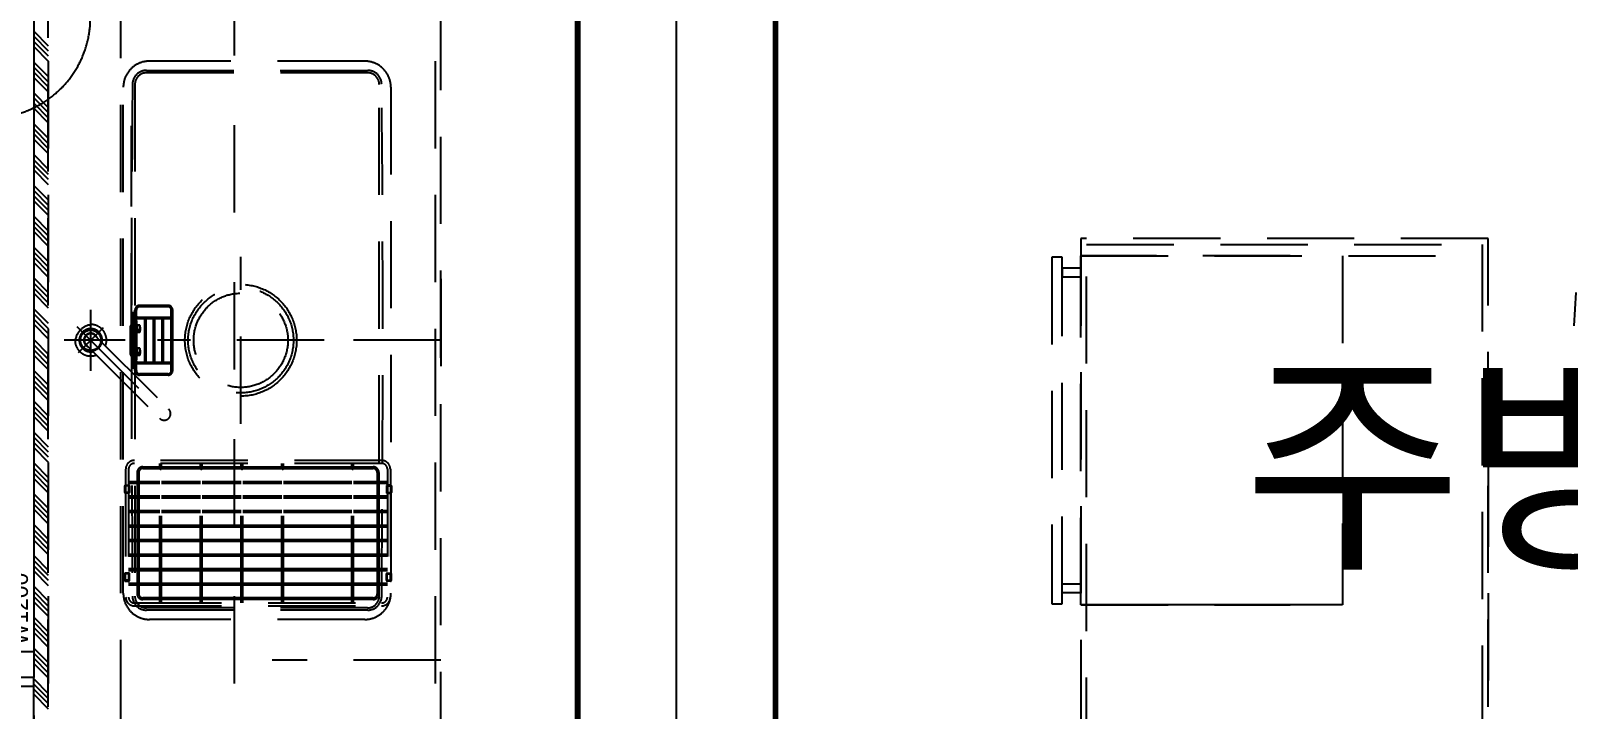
# Model space of a CAD drawing. Header units: millimetres. Extents: x 6886222 to 6919728, y 230959 to 276095.
# Drawn here: x 6906878 to 6909521, y 264305 to 265472 of the extents above; entities that cross this region are included whole.
import ezdxf
from ezdxf.enums import TextEntityAlignment as Align
from ezdxf.xclip import XClip

# ---------------------------------------------------------------- set-up
doc = ezdxf.new("R2010")
doc.units = ezdxf.units.MM
doc.header["$LTSCALE"] = 100
doc.header["$XCLIPFRAME"] = 2
for name, pattern in [('ST-DASH', [2.7, 1.5, -1.2]), ('U-74C-EX$0$CEN', [62, 60, -1, 0, -1]), ('U-74C-EX$0$HID', [2.3, 1.5, -0.8])]:
    doc.linetypes.add(name, pattern=pattern)
doc.layers.get('Defpoints').update_dxf_attribs({"color": 149})
for name, color, linetype in [('BP', 7, 'Continuous'), ('TEXT', 2, 'Continuous'), ('U-74C-EX$0$A-커텐박스', 11, 'U-74C-EX$0$HID'), ('U-74C-EX$0$CEN', 1, 'U-74C-EX$0$CEN'), ('U-74C-EX$0$FIN', 5, 'Continuous'), ('U-74C-EX$0$FUR_미설치가구', 8, 'U-74C-EX$0$HID'), ('U-74C-EX$0$S-ELE', 4, 'Continuous'), ('U-74C-EX$0$WIN', 4, 'Continuous'), ('U-74C-EX$0$확장전', 4, 'U-74C-EX$0$HID'), ('결로방지', 4, 'ST-DASH')]:
    doc.layers.add(name, color=color, linetype=linetype)
doc.layers.add('U-74C-EX$0$MC', color=152, linetype='Continuous', plot=False)
doc.styles.add('U-74C-EX$0$원본-단위세대-84B-확장형$0$돋움', font='')
doc.styles.add('맑은 고딕', font='')
doc.styles.get('U-74C-EX$0$원본-단위세대-84B-확장형$0$돋움').set_extended_font_data('Dotum')
doc.styles.get('맑은 고딕').set_extended_font_data('Malgun Gothic')

# ---------------------------------------------------------------- blocks, each defined once
blk = doc.blocks.new('U-74C-EX$0$식탁_1200X700')
at = {"layer": 'U-74C-EX$0$FUR_미설치가구', "linetype": 'U-74C-EX$0$HID'}
for p, q in [((0, 1200), (-700, 1200)), ((-700, 1200), (-700, 0)), ((0, 0), (0, 1200)), ((-700, 1064.1), (-987, 1048.7)), ((-700, 1064.1), (-987, 1048.7)), ((0, 1064.1), (287.1, 1048.7)), ((0, 1064.1), (287.1, 1048.7)), ((-700, 657.6), (-987, 673.1)), ((-700, 657.6), (-987, 673.1)), ((0, 657.6), (287.1, 673.1)), ((-700, 542.4), (-987, 526.9)), ((-700, 542.4), (-987, 526.9)), ((0, 542.4), (287.1, 526.9)), ((0, 542.4), (287.1, 526.9)), ((-700, 135.9), (-987, 151.3)), ((-700, 135.9), (-987, 151.3)), ((0, 135.9), (287.1, 151.3)), ((-700, 0), (0, 0))]:
    blk.add_line(p, q, dxfattribs=at)
for centre, radius, start, end in [((-241.1, 860.9), 750.5, 163.9294, 196.0705), ((-238.3, 860.9), 704.7, 163.2466, 196.7533), ((-238.3, 860.9), 704.7, 163.2466, 196.7533), ((-461.6, 860.9), 704.7, 343.2466, 16.7533), ((-461.6, 860.9), 704.7, 343.2466, 16.7533), ((-458.9, 860.9), 750.5, 343.9294, 16.0705), ((-458.9, 860.9), 750.5, 343.9294, 16.0705), ((-241.1, 339.1), 750.5, 163.9294, 196.0705), ((-238.3, 339.1), 704.7, 163.2466, 196.7533), ((-238.3, 339.1), 704.7, 163.2466, 196.7533), ((-461.6, 339.1), 704.7, 343.2466, 16.7533), ((-461.6, 339.1), 704.7, 343.2466, 16.7533), ((-458.9, 339.1), 750.5, 343.9294, 16.0705), ((-458.9, 339.1), 750.5, 343.9294, 16.0705)]:
    blk.add_arc(centre, radius, start, end, dxfattribs=at)
blk = doc.blocks.new('U-74C-EX$0$74C_주방가구_1')
at = {"layer": 'U-74C-EX$0$FUR_미설치가구', "linetype": 'U-74C-EX$0$HID'}
for p, q in [((3000, 0), (0, 0)), ((25, -25), (2975, -25)), ((2975, -25), (25, -25)), ((1196.4, 0), (1171.4, -25)), ((1205.2, 0), (1180.2, -25)), ((1214, 0), (1189, -25)), ((1222.9, 0), (1197.9, -25)), ((1249.4, 0), (1224.4, -25)), ((1258.2, 0), (1233.2, -25)), ((1267.1, 0), (1242.1, -25)), ((1275.9, 0), (1250.9, -25)), ((1302.4, 0), (1277.4, -25)), ((1311.3, 0), (1286.3, -25)), ((1320.1, 0), (1295.1, -25)), ((1328.9, 0), (1303.9, -25)), ((1355.5, 0), (1330.5, -25)), ((1364.3, 0), (1339.3, -25)), ((1373.1, 0), (1348.1, -25)), ((1382, 0), (1357, -25)), ((1408.5, 0), (1383.5, -25)), ((1417.3, 0), (1392.3, -25)), ((1426.2, 0), (1401.2, -25)), ((1435, 0), (1410, -25)), ((1461.5, 0), (1436.5, -25)), ((1470.4, 0), (1445.4, -25)), ((1479.2, 0), (1454.2, -25)), ((1488, 0), (1463, -25)), ((1514.6, 0), (1489.6, -25)), ((1523.4, 0), (1498.4, -25)), ((1532.2, 0), (1507.2, -25)), ((1541.1, 0), (1516.1, -25)), ((1567.6, 0), (1542.6, -25)), ((1576.4, 0), (1551.4, -25)), ((1585.3, 0), (1560.3, -25)), ((1594.1, 0), (1569.1, -25)), ((1620.6, 0), (1595.6, -25)), ((1629.5, 0), (1604.5, -25)), ((1638.3, 0), (1613.3, -25)), ((1647.1, 0), (1622.1, -25)), ((1673.7, 0), (1648.7, -25)), ((1682.5, 0), (1657.5, -25)), ((1691.3, 0), (1666.3, -25)), ((1700.2, 0), (1675.2, -25)), ((1726.7, 0), (1701.7, -25)), ((1735.5, 0), (1710.5, -25)), ((1744.4, 0), (1719.4, -25)), ((1753.2, 0), (1728.2, -25)), ((1779.7, 0), (1754.7, -25)), ((1788.6, 0), (1763.6, -25)), ((1797.4, 0), (1772.4, -25)), ((1806.2, 0), (1781.2, -25)), ((1832.8, 0), (1807.8, -25)), ((1841.6, 0), (1816.6, -25)), ((1850.4, 0), (1825.4, -25)), ((1859.3, 0), (1834.3, -25)), ((1885.8, 0), (1860.8, -25)), ((1894.6, 0), (1869.6, -25)), ((1903.5, 0), (1878.5, -25)), ((1912.3, 0), (1887.3, -25)), ((1938.8, 0), (1913.8, -25)), ((1947.7, 0), (1922.7, -25)), ((1956.5, 0), (1931.5, -25)), ((1965.3, 0), (1940.3, -25)), ((1991.9, 0), (1966.9, -25)), ((2000.7, 0), (1975.7, -25)), ((2009.5, 0), (1984.5, -25)), ((2018.4, 0), (1993.4, -25)), ((2044.9, 0), (2019.9, -25)), ((2053.7, 0), (2028.7, -25)), ((2062.6, 0), (2037.6, -25)), ((2071.4, 0), (2046.4, -25)), ((2097.9, 0), (2072.9, -25)), ((2106.8, 0), (2081.8, -25)), ((2115.6, 0), (2090.6, -25)), ((2124.4, 0), (2099.4, -25)), ((2151, 0), (2126, -25)), ((2159.8, 0), (2134.8, -25)), ((2168.6, 0), (2143.6, -25)), ((2177.5, 0), (2152.5, -25)), ((2204, 0), (2179, -25)), ((2212.8, 0), (2187.8, -25)), ((2221.7, 0), (2196.7, -25)), ((2230.5, 0), (2205.5, -25)), ((2257, 0), (2232, -25)), ((2265.9, 0), (2240.9, -25)), ((2274.7, 0), (2249.7, -25)), ((2283.5, 0), (2258.5, -25)), ((2310.1, 0), (2285.1, -25)), ((2318.9, 0), (2293.9, -25)), ((2327.7, 0), (2302.7, -25)), ((2336.6, 0), (2311.6, -25)), ((1805.1, -157.5), (1805.1, -52.5)), ((1829, -74.1), (1667.1, -236)), ((1826.7, -119.7), (1783.6, -76.6)), ((1797.2, -90.2), (1671, -216.5)), ((1752.6, -98), (1857.6, -98)), ((1812.9, -105.9), (1686.7, -232.2)), ((1583.4, -158.1), (1363.4, -158.1)), ((1370, -154), (2240, -154)), ((1390.8, -157.8), (1390.8, -163.4)), ((1390.8, -157.8), (1404.8, -157.8)), ((1392.3, -156.3), (1403.3, -156.3)), ((1392.3, -164.9), (1392.3, -156.3)), ((1403.3, -164.9), (1403.3, -156.3)), ((1404.8, -163.4), (1404.8, -157.8)), ((1542, -163.4), (1542, -157.8)), ((1556, -157.8), (1542, -157.8)), ((1554.5, -156.3), (1543.5, -156.3)), ((1543.5, -164.9), (1543.5, -156.3)), ((1554.5, -164.9), (1554.5, -156.3)), ((1556, -157.8), (1556, -163.4)), ((1348.4, -173.1), (1348.4, -598.1)), ((1353.4, -173.1), (1353.4, -598.1)), ((1583.4, -163.1), (1363.4, -163.1)), ((2245, -174), (1365, -174)), ((1384.4, -177.6), (1369.2, -177.6)), ((1384.4, -180.6), (1369.2, -180.6)), ((1384.4, -163.1), (1384.4, -216.6)), ((1385.9, -180.6), (1385.9, -183.1)), ((1387.4, -163.1), (1387.4, -216.6)), ((1409.4, -177.6), (1387.4, -177.6)), ((1409.4, -180.6), (1387.4, -180.6)), ((1390.8, -163.4), (1404.8, -163.4)), ((1392.3, -164.9), (1403.3, -164.9)), ((1409.4, -163.1), (1409.4, -216.6)), ((1412.4, -163.1), (1412.4, -216.6)), ((1434.4, -177.6), (1412.4, -177.6)), ((1434.4, -180.6), (1412.4, -180.6)), ((1434.4, -163.1), (1434.4, -216.6)), ((1437.4, -163.1), (1437.4, -216.6)), ((1459.4, -177.6), (1437.4, -177.6)), ((1459.4, -180.6), (1437.4, -180.6)), ((1459.4, -163.1), (1459.4, -216.6)), ((1462.4, -163.1), (1462.4, -216.6)), ((1484.4, -177.6), (1462.4, -177.6)), ((1484.4, -180.6), (1462.4, -180.6)), ((1484.4, -163.1), (1484.4, -216.6)), ((1487.4, -163.1), (1487.4, -216.6)), ((1509.4, -177.6), (1487.4, -177.6)), ((1509.4, -180.6), (1487.4, -180.6)), ((1509.4, -163.1), (1509.4, -216.6)), ((1512.4, -163.1), (1512.4, -216.6)), ((1534.4, -177.6), (1512.4, -177.6)), ((1534.4, -180.6), (1512.4, -180.6)), ((1534.4, -163.1), (1534.4, -216.6)), ((1537.4, -163.1), (1537.4, -216.6)), ((1559.4, -177.6), (1537.4, -177.6)), ((1559.4, -180.6), (1537.4, -180.6)), ((1556, -163.4), (1542, -163.4)), ((1554.5, -164.9), (1543.5, -164.9)), ((1559.4, -163.1), (1559.4, -216.6)), ((1562.4, -163.1), (1562.4, -216.6)), ((1577.5, -177.6), (1562.4, -177.6)), ((1577.5, -180.6), (1562.4, -180.6)), ((1593.4, -598.1), (1593.4, -173.1)), ((1598.4, -598.1), (1598.4, -173.1)), ((1745, -231), (1745, -182)), ((1747.5, -231), (1747.5, -182)), ((1753, -174), (1771.7, -174)), ((1753, -176.5), (1771.7, -176.5)), ((1757.5, -172.8), (1757.5, -171.5)), ((1760, -169), (1850, -169)), ((1760, -172.8), (1760, -172)), ((1760.5, -171.5), (1849.5, -171.5)), ((1765, -177.8), (1765, -235.3)), ((1767.5, -177.8), (1767.5, -190.3)), ((1838.3, -176.5), (1771.7, -176.5)), ((1773.7, -172.9), (1774.7, -171.5)), ((1775.8, -174.3), (1777.7, -171.5)), ((1776, -174), (1834, -174)), ((1776.3, -169), (1776.5, -168.7)), ((1779.2, -179.1), (1779.2, -182.2)), ((1779.2, -182.2), (1779.2, -179.1)), ((1779.4, -182.6), (1785.2, -182.6)), ((1785.2, -178.6), (1779.7, -178.6)), ((1780.7, -166.5), (1829.3, -166.5)), ((1781.2, -170.6), (1781.2, -178.6)), ((1785.2, -170.6), (1781.2, -170.6)), ((1785.2, -170.6), (1789.2, -170.6)), ((1785.2, -178.6), (1790.7, -178.6)), ((1791.1, -182.6), (1785.2, -182.6)), ((1789.2, -170.6), (1789.2, -178.6)), ((1791.2, -179.1), (1791.2, -182.2)), ((1791.2, -182.2), (1791.2, -179.1)), ((1805.1, -168), (2174, -168)), ((1818.8, -179.1), (1818.8, -182.2)), ((1818.8, -182.2), (1818.8, -179.1)), ((1818.9, -182.6), (1824.8, -182.6)), ((1824.8, -178.6), (1819.3, -178.6)), ((1820.8, -170.6), (1820.8, -178.6)), ((1824.8, -170.6), (1820.8, -170.6)), ((1824.8, -170.6), (1828.8, -170.6)), ((1824.8, -178.6), (1830.3, -178.6)), ((1830.6, -182.6), (1824.8, -182.6)), ((1828.8, -170.6), (1828.8, -178.6)), ((1830.8, -179.1), (1830.8, -182.2)), ((1830.8, -182.2), (1830.8, -179.1)), ((1834.2, -174.3), (1832.3, -171.5)), ((1833.7, -169), (1833.5, -168.7)), ((1836.3, -172.9), (1835.3, -171.5)), ((1838.3, -174), (1857, -174)), ((1838.3, -176.5), (1857, -176.5)), ((1842.5, -177.8), (1842.5, -190.3)), ((1845, -177.8), (1845, -235.3)), ((1850, -172.8), (1850, -172)), ((1852.5, -172.8), (1852.5, -171.5)), ((1862.5, -231), (1862.5, -182)), ((1865, -231), (1865, -182)), ((1325, -569), (1325, -199)), ((1345, -574), (1345, -194)), ((1359.2, -216.6), (1359.2, -187.6)), ((1362.2, -216.6), (1362.2, -187.6)), ((1584.5, -187.6), (1584.5, -216.6)), ((1587.5, -187.6), (1587.5, -216.6)), ((1845, -190.3), (1765, -190.3)), ((1845, -192.8), (1765, -192.8)), ((1845, -205.3), (1765, -205.3)), ((1845, -207.8), (1765, -207.8)), ((1767.5, -192.8), (1767.5, -205.3)), ((1767.5, -207.8), (1767.5, -220.3)), ((1842.5, -192.8), (1842.5, -205.3)), ((1842.5, -207.8), (1842.5, -220.3)), ((2265, -574), (2265, -194)), ((2265, -574), (2265, -194)), ((2285, -569), (2285, -199)), ((2285, -569), (2285, -199)), ((1353.4, -216.6), (1593.4, -216.6)), ((1353.4, -219.6), (1593.4, -219.6)), ((1359.2, -286.6), (1359.2, -219.6)), ((1362.2, -286.6), (1362.2, -219.5)), ((1384.4, -219.6), (1384.4, -286.6)), ((1387.4, -219.6), (1387.4, -286.6)), ((1409.4, -219.6), (1409.4, -286.6)), ((1412.4, -219.6), (1412.4, -286.6)), ((1434.4, -219.6), (1434.4, -286.6)), ((1437.4, -219.6), (1437.4, -286.6)), ((1459.4, -219.6), (1459.4, -286.6)), ((1462.4, -219.6), (1462.4, -286.6)), ((1484.4, -219.6), (1484.4, -286.6)), ((1487.4, -219.6), (1487.4, -286.6)), ((1509.4, -219.6), (1509.4, -286.6)), ((1512.4, -219.6), (1512.4, -286.6)), ((1534.4, -219.6), (1534.4, -286.6)), ((1537.4, -219.6), (1537.4, -286.6)), ((1559.4, -219.6), (1559.4, -286.6)), ((1562.4, -219.6), (1562.4, -286.6)), ((1584.5, -219.5), (1584.5, -286.6)), ((1587.5, -219.6), (1587.5, -286.6)), ((1753, -236.5), (1857, -236.5)), ((1845, -220.3), (1765, -220.3)), ((1845, -222.8), (1765, -222.8)), ((1767.5, -222.8), (1767.5, -235.3)), ((1805, -499.4), (1805, -212.6)), ((1842.5, -222.8), (1842.5, -235.3)), ((1753, -239), (1857, -239)), ((1353.4, -286.6), (1593.4, -286.6)), ((1353.4, -289.6), (1593.4, -289.6)), ((1359.2, -356.6), (1359.2, -289.6)), ((1362.2, -356.6), (1362.2, -289.5)), ((1384.4, -289.6), (1384.4, -356.6)), ((1387.4, -289.6), (1387.4, -356.6)), ((1409.4, -289.6), (1409.4, -356.6)), ((1412.4, -289.6), (1412.4, -356.6)), ((1434.4, -289.6), (1434.4, -356.6)), ((1437.4, -289.6), (1437.4, -356.6)), ((1459.4, -289.6), (1459.4, -356.6)), ((1462.4, -289.6), (1462.4, -356.6)), ((1484.4, -289.6), (1484.4, -356.6)), ((1487.4, -289.6), (1487.4, -356.6)), ((1509.4, -289.6), (1509.4, -356.6)), ((1512.4, -289.6), (1512.4, -356.6)), ((1534.4, -289.6), (1534.4, -356.6)), ((1537.4, -289.6), (1537.4, -356.6)), ((1559.4, -289.6), (1559.4, -356.6)), ((1562.4, -289.6), (1562.4, -356.6)), ((1584.5, -289.5), (1584.5, -356.6)), ((1587.5, -289.6), (1587.5, -356.6)), ((1353.4, -356.6), (1593.4, -356.6)), ((1353.4, -359.6), (1593.4, -359.6)), ((1359.2, -426.6), (1359.2, -359.6)), ((1362.2, -426.6), (1362.2, -359.5)), ((1384.4, -359.6), (1384.4, -426.6)), ((1387.4, -359.6), (1387.4, -426.6)), ((1409.4, -359.6), (1409.4, -426.6)), ((1412.4, -359.6), (1412.4, -426.6)), ((1434.4, -359.6), (1434.4, -426.6)), ((1437.4, -359.6), (1437.4, -426.6)), ((1459.4, -359.6), (1459.4, -426.6)), ((1462.4, -359.6), (1462.4, -426.6)), ((1484.4, -359.6), (1484.4, -426.6)), ((1487.4, -359.6), (1487.4, -426.6)), ((1509.4, -359.6), (1509.4, -426.6)), ((1512.4, -359.6), (1512.4, -426.6)), ((1534.4, -359.6), (1534.4, -426.6)), ((1537.4, -359.6), (1537.4, -426.6)), ((1559.4, -359.6), (1559.4, -426.6)), ((1562.4, -359.6), (1562.4, -426.6)), ((1584.5, -359.5), (1584.5, -426.6)), ((1587.5, -359.6), (1587.5, -426.6)), ((1661.6, -356), (1948.4, -356)), ((1255, -700), (1255, -410)), ((1805, -700), (1805, -410)), ((1353.4, -426.6), (1593.4, -426.6)), ((1353.4, -429.6), (1593.4, -429.6)), ((1359.2, -546.6), (1359.2, -429.6)), ((1362.2, -546.6), (1362.2, -429.5)), ((1384.4, -429.6), (1384.4, -546.6)), ((1387.4, -429.6), (1387.4, -546.6)), ((1409.4, -429.6), (1409.4, -546.6)), ((1412.4, -429.6), (1412.4, -546.6)), ((1434.4, -429.6), (1434.4, -546.6)), ((1437.4, -429.6), (1437.4, -546.6)), ((1459.4, -429.6), (1459.4, -546.6)), ((1462.4, -429.6), (1462.4, -546.6)), ((1484.4, -429.6), (1484.4, -546.6)), ((1487.4, -429.6), (1487.4, -546.6)), ((1509.4, -429.6), (1509.4, -546.6)), ((1512.4, -429.6), (1512.4, -546.6)), ((1534.4, -429.6), (1534.4, -546.6)), ((1537.4, -429.6), (1537.4, -546.6)), ((1559.4, -429.6), (1559.4, -546.6)), ((1562.4, -429.6), (1562.4, -546.6)), ((1584.5, -429.5), (1584.5, -546.6)), ((1587.5, -429.6), (1587.5, -546.6)), ((1353.4, -546.6), (1593.4, -546.6)), ((1353.4, -549.6), (1593.4, -549.6)), ((1359.2, -583.5), (1359.2, -549.6)), ((1362.2, -583.5), (1362.2, -549.5)), ((1384.4, -549.6), (1384.4, -608.1)), ((1387.4, -549.6), (1387.4, -608.1)), ((1409.4, -549.6), (1409.4, -608.1)), ((1412.4, -549.6), (1412.4, -608.1)), ((1434.4, -549.6), (1434.4, -608.1)), ((1437.4, -549.6), (1437.4, -608.1)), ((1459.4, -549.6), (1459.4, -608.1)), ((1462.4, -549.6), (1462.4, -608.1)), ((1484.4, -549.6), (1484.4, -608.1)), ((1487.4, -549.6), (1487.4, -608.1)), ((1509.4, -549.6), (1509.4, -608.1)), ((1512.4, -549.6), (1512.4, -608.1)), ((1534.4, -549.6), (1534.4, -608.1)), ((1537.4, -549.6), (1537.4, -608.1)), ((1559.4, -549.6), (1559.4, -608.1)), ((1562.4, -549.6), (1562.4, -608.1)), ((1584.5, -549.5), (1584.5, -583.5)), ((1587.5, -549.6), (1587.5, -583.5)), ((1365, -594), (2245, -594)), ((1384.4, -590.5), (1369.2, -590.5)), ((1384.4, -593.5), (1369.2, -593.5)), ((1409.4, -590.5), (1387.4, -590.5)), ((1409.4, -593.5), (1387.4, -593.5)), ((1390.8, -613.4), (1390.8, -607.8)), ((1390.8, -607.8), (1404.8, -607.8)), ((1392.3, -606.3), (1403.3, -606.3)), ((1392.3, -606.3), (1392.3, -614.9)), ((1403.3, -606.3), (1403.3, -614.9)), ((1404.8, -607.8), (1404.8, -613.4)), ((1434.4, -590.5), (1412.4, -590.5)), ((1434.4, -593.5), (1412.4, -593.5)), ((1459.4, -590.5), (1437.4, -590.5)), ((1459.4, -593.5), (1437.4, -593.5)), ((1484.4, -590.5), (1462.4, -590.5)), ((1484.4, -593.5), (1462.4, -593.5)), ((1509.4, -590.5), (1487.4, -590.5)), ((1509.4, -593.5), (1487.4, -593.5)), ((1534.4, -590.5), (1512.4, -590.5)), ((1534.4, -593.5), (1512.4, -593.5)), ((1559.4, -590.5), (1537.4, -590.5)), ((1559.4, -593.5), (1537.4, -593.5)), ((1542, -607.8), (1542, -613.4)), ((1556, -607.8), (1542, -607.8)), ((1554.5, -606.3), (1543.5, -606.3)), ((1543.5, -606.3), (1543.5, -614.9)), ((1554.5, -606.3), (1554.5, -614.9)), ((1556, -613.4), (1556, -607.8)), ((1577.5, -590.5), (1562.4, -590.5)), ((1577.5, -593.5), (1562.4, -593.5)), ((1583.4, -608.1), (1363.4, -608.1)), ((1583.4, -613.1), (1363.4, -613.1)), ((2240, -614), (1370, -614)), ((1390.8, -613.4), (1404.8, -613.4)), ((1392.3, -614.9), (1403.3, -614.9)), ((1556, -613.4), (1542, -613.4)), ((1554.5, -614.9), (1543.5, -614.9)), ((2975, -690), (615, -690)), ((625, -700), (2975, -700)), ((1910.6, -700), (1699.6, -700)), ((615, -1810), (1970, -1810)), ((1980, -1800), (625, -1800)), ((1350, -2159.9, 0), (1350, -1799.9, 0)), ((1350, -2159.9, 0), (1350, -1799.9, 0)), ((1350, -1800, 0), (1350, -2160, 0)), ((1950, -1799.9, 0), (1950, -2490, 0)), ((1950, -2159.9, 0), (1950, -1799.9, 0)), ((1950, -1800, 0), (1950, -2160, 0)), ((1970, -1810), (1970, -2490)), ((1980, -2500), (1980, -1800)), ((25, -2500), (1980, -2500)), ((1970, -2490), (345, -2490))]:
    blk.add_line(p, q, dxfattribs=at)
blk.add_lwpolyline([(2269.1, -574.2, -0.411495), (2245.4, -598.2, -0.004118), (1364.9, -598.2, -0.411495), (1341.1, -574.2), (1341.1, -193.8, -0.411495), (1364.9, -169.8, -0.004118), (2245.4, -169.8, -0.411495), (2269.1, -193.8)], format="xyb", close=True, dxfattribs=at)
for points in [[(1352, -1768), (1948, -1768), (1948, -1750), (1352, -1750)], [(1371, -1768), (1386, -1768), (1386, -1800), (1371, -1800)], [(1929, -1768), (1914, -1768), (1914, -1800), (1929, -1800)], [(1350, -1800), (1950, -1800), (1950, -2250), (1350, -2250)]]:
    blk.add_lwpolyline(points, close=True, dxfattribs=at)
for centre, radius in [((1805.1, -98), 19), ((1805.1, -98), 17.5), ((1766.2, -235.3), 1.25), ((1843.7, -235.3), 1.25), ((1805, -356), 96), ((1805, -356), 90.5), ((1805, -356), 81)]:
    blk.add_circle(centre, radius, dxfattribs=at)
for centre, radius, start, end in [((1805.1, -98.1), 27.1, 96.8756, 200.7731), ((1805.1, -98.1), 19.9, 258.903, 191.097), ((1800.8, -102.4), 31.2, 1.9219, 88.0781), ((1805.1, -98.1), 12.1, 291.1475, 158.8525), ((1805.1, -98.1), 27.1, 249.2269, 353.1244), ((1805.1, -98.1), 11.1, 315, 135), ((1370, -199), 45, 90, 180), ((1363.4, -173.1), 15, 90, 180), ((1392.3, -157.8), 1.5, 90, 180), ((1403.3, -157.8), 1.5, 0, 90), ((1543.5, -157.8), 1.5, 90, 180), ((1554.5, -157.8), 1.5, 0, 90), ((1583.4, -173.1), 15, 0, 90), ((2240, -199), 45, 0, 90), ((2240, -199), 45, 0, 90), ((1365, -194), 20, 90, 180), ((1363.4, -173.1), 10, 90, 180), ((1369.2, -187.6), 10, 90, 180), ((1369.2, -187.6), 7, 90, 180), ((1385.9, -180.6), 1.5, 180, 0), ((1392.3, -163.4), 1.5, 180, 270), ((1403.3, -163.4), 1.5, 270, 0), ((1410.9, -180.6), 1.5, 180, 0), ((1435.9, -180.6), 1.5, 180, 0), ((1460.9, -180.6), 1.5, 180, 0), ((1485.9, -180.6), 1.5, 180, 0), ((1510.9, -180.6), 1.5, 180, 0), ((1535.9, -180.6), 1.5, 180, 0), ((1543.5, -163.4), 1.5, 180, 270), ((1554.5, -163.4), 1.5, 270, 0), ((1560.9, -180.6), 1.5, 180, 0), ((1577.5, -187.6), 10, 0, 90), ((1577.5, -187.6), 7, 0, 90), ((1583.4, -173.1), 10, 0, 90), ((1753, -182), 8, 90, 180), ((1753, -182), 5.5, 90, 180), ((1760, -171.5), 2.5, 90, 180), ((1758.7, -172.8), 1.25, 180, 0), ((1760.5, -172), 0.5, 90, 180), ((1766.2, -177.8), 1.25, 0, 180), ((1766.2, -177.8), 1.25, 180, 0), ((1771.7, -171.5), 2.5, 270, 326.3099), ((1771.7, -171.5), 5, 270, 326.3099), ((1780.7, -171.5), 5, 90, 146.3099), ((1779.7, -179.1), 0.5, 90, 180), ((1779.7, -182.2), 0.5, 187.2163, 242.5465), ((1785.3, -165.2), 18.4, 251.7251, 269.9278), ((1785.2, -165.2), 18.4, 270.0722, 288.2749), ((1790.7, -179.1), 0.5, 0, 90), ((1790.8, -182.2), 0.5, 297.4535, 352.7837), ((1819.3, -179.1), 0.5, 90, 180), ((1819.2, -182.2), 0.5, 187.2163, 242.5465), ((1824.8, -165.2), 18.4, 251.7251, 269.9278), ((1824.7, -165.2), 18.4, 270.0722, 288.2749), ((1829.3, -171.5), 5, 33.6901, 90), ((1830.3, -179.1), 0.5, 0, 90), ((1830.3, -182.2), 0.5, 297.4535, 352.7837), ((1838.3, -171.5), 5, 213.6901, 270), ((1838.3, -171.5), 2.5, 213.6901, 270), ((1843.7, -177.8), 1.25, 0, 180), ((1843.7, -177.8), 1.25, 180, 0), ((1849.5, -172), 0.5, 0, 90), ((1850, -171.5), 2.5, 0, 90), ((1851.2, -172.8), 1.25, 180, 0), ((1857, -182), 8, 0, 90), ((1857, -182), 5.5, 0, 90), ((2245, -194), 20, 0, 90), ((2245, -194), 20, 0, 90), ((1361.9, -218.1), 1.5, 270, 90), ((1584.9, -218.1), 1.5, 90, 270), ((1678.8, -224.3), 11.1, 135, 315), ((1753, -231), 8, 180, 270), ((1753, -231), 5.5, 180, 270), ((1857, -231), 8, 270, 0), ((1857, -231), 5.5, 270, 0), ((1361.9, -288.1), 1.5, 270, 90), ((1584.9, -288.1), 1.5, 90, 270), ((1361.9, -358.1), 1.5, 270, 90), ((1584.9, -358.1), 1.5, 90, 270), ((1361.9, -428.1), 1.5, 270, 90), ((1584.9, -428.1), 1.5, 90, 270), ((1361.9, -548.1), 1.5, 270, 90), ((1584.9, -548.1), 1.5, 90, 270), ((1370, -569), 45, 180, 270), ((1365, -574), 20, 180, 270), ((2240, -569), 45, 270, 0), ((2240, -569), 45, 270, 0), ((2245, -574), 20, 270, 0), ((2245, -574), 20, 270, 0), ((1363.4, -598.1), 15, 180, 270), ((1363.4, -598.1), 10, 180, 270), ((1369.2, -583.5), 10, 180, 270), ((1369.2, -583.5), 7, 180, 270), ((1385.9, -590.6), 1.5, 0, 180), ((1392.3, -607.8), 1.5, 90, 180), ((1403.3, -607.8), 1.5, 0, 90), ((1410.9, -590.6), 1.5, 0, 180), ((1435.9, -590.6), 1.5, 0, 180), ((1460.9, -590.6), 1.5, 0, 180), ((1485.9, -590.6), 1.5, 0, 180), ((1510.9, -590.6), 1.5, 0, 180), ((1535.9, -590.6), 1.5, 0, 180), ((1543.5, -607.8), 1.5, 90, 180), ((1554.5, -607.8), 1.5, 0, 90), ((1560.9, -590.6), 1.5, 0, 180), ((1577.5, -583.5), 10, 270, 0), ((1577.5, -583.5), 7, 270, 0), ((1583.4, -598.1), 15, 270, 0), ((1583.4, -598.1), 10, 270, 0), ((1392.3, -613.4), 1.5, 180, 270), ((1403.3, -613.4), 1.5, 270, 0), ((1543.5, -613.4), 1.5, 180, 270), ((1554.5, -613.4), 1.5, 270, 0)]:
    blk.add_arc(centre, radius, start, end, dxfattribs=at)
blk = doc.blocks.new('U-74C-EX$0$S-CEN')
at = {"layer": 'U-74C-EX$0$S-ELE', "color": 8, "linetype": 'U-74C-EX$0$CEN'}
blk.add_line((3745, 7940), (11085.5, 7940), dxfattribs=at)
blk = doc.blocks.new('U-74C-EX$0$원본-단위세대-84B-확장형$0$W1200-5')
at = {"layer": 'Defpoints', "linetype": 'Continuous'}
for p, q in [((-1230, -200), (-1230, 0)), ((0, -200), (0, 0))]:
    blk.add_line(p, q, dxfattribs=at)
at = {"layer": 'U-74C-EX$0$WIN'}
for p, q in [((-1215, -200), (-1215, 0)), ((-1170, 0), (-1215, 0)), ((-1170, 0), (-1170, -20)), ((-287.5, 0), (-242.5, 0)), ((-287.5, 0), (-287.5, -20)), ((-242.5, 0), (-287.5, 0)), ((-242.5, 0), (-242.5, -90)), ((-60, 0), (-60, -90)), ((-60, 0), (-15, 0)), ((-15, 0), (-15, -200)), ((-1183, -20), (-1183, -60)), ((-1183, -20), (-1170, -20)), ((-1180, -25), (-1180, -55)), ((-1180, -25), (-1142, -25)), ((-1142, -25), (-1142, -35)), ((-315.5, -25), (-277.5, -25)), ((-315.5, -25), (-315.5, -35)), ((-274.5, -20), (-287.5, -20)), ((-277.5, -25), (-277.5, -55)), ((-274.5, -20), (-274.5, -60)), ((-77, -21.6), (-225.5, -21.6)), ((-1142, -35), (-1147.5, -37)), ((-1147.5, -37), (-1147.5, -43)), ((-1142, -45), (-1147.5, -43)), ((-312, -38), (-1145.5, -38)), ((-1145.5, -38), (-1145.5, -42)), ((-312, -42), (-1145.5, -42)), ((-1142, -45), (-1142, -55)), ((-315.5, -35), (-310, -37)), ((-315.5, -45), (-310, -43)), ((-315.5, -45), (-315.5, -55)), ((-312, -38), (-312, -42)), ((-310, -37), (-310, -43)), ((-77, -31.6), (-225.5, -31.6)), ((-1183, -60), (-1170, -60)), ((-1180, -55), (-1142, -55)), ((-1170, -60), (-1170, -200)), ((-315.5, -55), (-277.5, -55)), ((-274.5, -60), (-287.5, -60)), ((-287.5, -60), (-287.5, -130)), ((-255.5, -90), (-255.5, -130)), ((-255.5, -90), (-242.5, -90)), ((-214.5, -95), (-252.5, -95)), ((-252.5, -125), (-252.5, -95)), ((-214.5, -105), (-220, -107)), ((-214.5, -105), (-214.5, -95)), ((-88, -105), (-88, -95)), ((-50, -95), (-88, -95)), ((-88, -105), (-82.5, -107)), ((-47, -90), (-60, -90)), ((-50, -125), (-50, -95)), ((-47, -200), (-47, -90)), ((-287.5, -130), (-255.5, -130)), ((-214.5, -125), (-252.5, -125)), ((-220, -113), (-220, -107)), ((-214.5, -115), (-220, -113)), ((-218, -112), (-218, -108)), ((-218, -108), (-84.5, -108)), ((-218, -112), (-84.5, -112)), ((-214.5, -125), (-214.5, -115)), ((-88, -115), (-82.5, -113)), ((-88, -125), (-88, -115)), ((-50, -125), (-88, -125)), ((-84.5, -112), (-84.5, -108)), ((-82.5, -113), (-82.5, -107)), ((-80, -125), (-80, -133)), ((-70, -133), (-68, -127.5)), ((-62, -127.5), (-68, -127.5)), ((-63, -129.5), (-67, -129.5)), ((-67, -263), (-67, -129.5)), ((-63, -263), (-63, -129.5)), ((-60, -133), (-62, -127.5)), ((-50, -125), (-50, -133)), ((-70, -133), (-80, -133)), ((-80, -133), (-80, -259.5)), ((-50, -133), (-60, -133)), ((-50, -133), (-50, -259.5)), ((-1170, -200), (-1215, -200)), ((-47, -200), (-15, -200)), ((-80, -259.5), (-80, -297.5)), ((-70, -259.5), (-80, -259.5)), ((-70, -259.5), (-68, -265)), ((-63, -263), (-67, -263)), ((-60, -259.5), (-62, -265)), ((-50, -259.5), (-60, -259.5)), ((-50, -259.5), (-50, -297.5)), ((-62, -265), (-68, -265)), ((-50, -297.5), (-80, -297.5))]:
    blk.add_line(p, q, dxfattribs=at)
at = {"layer": 'U-74C-EX$0$WIN', "color": 8}
for p, q in [((-60, 0), (-1170, 0)), ((-1142, -25), (-315.5, -25)), ((-1142, -55), (-315.5, -55)), ((-88, -95), (-214.5, -95)), ((-88, -125), (-214.5, -125)), ((-47, -200), (-1170, -200))]:
    blk.add_line(p, q, dxfattribs=at)
at = {"layer": 'U-74C-EX$0$WIN', "elevation": 0}
blk.add_lwpolyline([(-242.5, -18.6), (-237.5, -18.6), (-237.5, -61.6), (-242.5, -61.6), (-242.5, -18.6)], dxfattribs=at)
for points in [[(-225.5, -18.6), (-225.5, -34.6), (-237.5, -34.6), (-237.5, -18.6)], [(-77, -18.6), (-77, -34.6), (-65, -34.6), (-65, -18.6)]]:
    blk.add_lwpolyline(points, close=True, dxfattribs=at)
at = {"layer": 'U-74C-EX$0$WIN'}
blk.add_lwpolyline([(-60, -18.6), (-65, -18.6), (-65, -61.6), (-60, -61.6), (-60, -18.6)], dxfattribs=at)
for centre, radius, start, end in [((-1142, -40), 6, 19.4712, 90), ((-1142, -40), 6, 270, 340.5288), ((-315.5, -40), 6, 90, 160.5288), ((-315.5, -40), 6, 199.4712, 270), ((-214.5, -110), 6, 19.4712, 90), ((-88, -110), 6, 90, 160.5288), ((-80, -125), 172.5, 180, 270), ((-214.5, -110), 6, 270, 340.5288), ((-88, -110), 6, 199.4712, 270), ((-65, -133), 6, 180, 250.5288), ((-65, -133), 6, 289.4712, 0), ((-65, -259.5), 6, 109.4712, 180), ((-65, -259.5), 6, 0, 70.5288)]:
    blk.add_arc(centre, radius, start, end, dxfattribs=at)
at = {"layer": 'Defpoints', "style": 'U-74C-EX$0$원본-단위세대-84B-확장형$0$돋움'}
blk.add_text(' W1200', height=30, dxfattribs=at).set_placement((-1170, -175.1), align=Align.MIDDLE_LEFT)
blk = doc.blocks.new('U-74C-EX', base_point=(50, 0))
at = {"layer": 'U-74C-EX$0$A-커텐박스'}
blk.add_line((7055, 1915), (10075, 1915), dxfattribs=at)
at = {"layer": 'U-74C-EX$0$CEN'}
blk.add_line((3795, 960), (10435, 960), dxfattribs=at)
at = {"layer": 'U-74C-EX$0$FIN'}
blk.add_line((6025, 2065), (8290, 2065), dxfattribs=at)
at = {"layer": 'U-74C-EX$0$MC'}
blk.add_line((3795, 790), (10435, 790), dxfattribs=at)
at = {"layer": 'U-74C-EX$0$확장전', "const_width": 10}
for points in [[(10405, 440), (10405, 1130), (7270, 1130), (7270, 1340), (6590, 1340), (6590, 1130), (4185, 1130)], [(10065, 790), (7055, 790)]]:
    blk.add_lwpolyline(points, dxfattribs=at)
for name, p in [('U-74C-EX$0$원본-단위세대-84B-확장형$0$W1200-5', (9505, 2265)), ('U-74C-EX$0$74C_주방가구_1', (7065, 2065)), ('U-74C-EX$0$식탁_1200X700', (8665, -1635))]:
    blk.add_blockref(name, p)
at = {"layer": 'U-74C-EX$0$S-ELE'}
blk.add_blockref('U-74C-EX$0$S-CEN', (50, -6980), dxfattribs=at)
blk = doc.blocks.new('301 NAME')
at = {"layer": 'TEXT', "linetype": 'Continuous', "style": '맑은 고딕'}
blk.add_text('주방/식당', height=300, dxfattribs=at).set_placement((6909788.1, 264726.7), align=Align.MIDDLE_CENTER)
blk = doc.blocks.new('A$C91700e87')
at = {"layer": 'TEXT'}
blk.add_blockref('301 NAME', (-6890908.1, -241299.4), dxfattribs=at)

msp = doc.modelspace()

# ---------------------------------------------------------------- block references
at = {"layer": 'BP'}
ref = msp.add_blockref('U-74C-EX', (6908948.1, 256119.4), dxfattribs=dict(at, rotation=90))
XClip(ref).set_block_clipping_path([(-85.000000015, 299.9999999944), (-85.0000000013, -7479.9999999991), (15775.0000000003, -7479.9999999991), (15775.0000000003, 2920.0000000009), (3995.0000000002, 2920), (3995.0000000002, 300.0000000019)])

# ---------------------------------------------------------------- next in the draw order: linework, layer by layer
at = {"layer": '결로방지'}
msp.add_lwpolyline([(6913778.1, 266244.4), (6913778.1, 265909.4), (6915228.1, 265909.4), (6915228.1, 256559.4), (6909453.1, 256559.4), (6909453.1, 260569.4), (6907228.1, 260569.4), (6907228.1, 265814.4), (6909063.1, 265814.4), (6909063.1, 267044.4)], dxfattribs=at)

# ---------------------------------------------------------------- next in the draw order: block references
at = {"layer": 'BP'}
msp.add_blockref('A$C91700e87', (6890908.1, 241299.4), dxfattribs=at)

doc.saveas('drawing.dxf')
